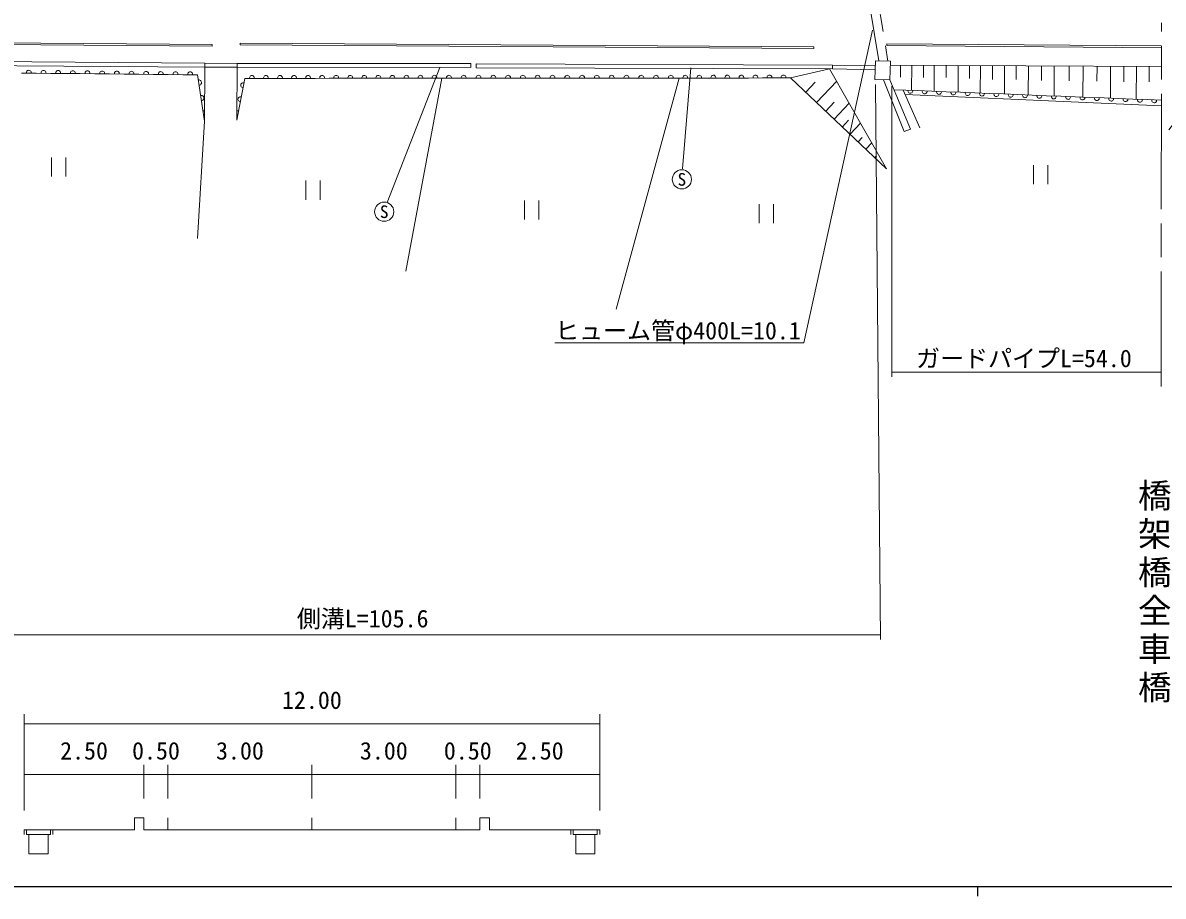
# Model space of a CAD drawing. Units: millimetres at full size, sheet at 1:1000, with parts at other scales. Extents: x 40000 to 680000, y 20000 to 380000.
# Drawn here: x 168478 to 287342, y 204000 to 295054 of the extents above; entities that cross this region are included whole.
import ezdxf
from ezdxf.enums import TextEntityAlignment as Align

# ---------------------------------------------------------------- set-up
doc = ezdxf.new("R2010")
doc.units = ezdxf.units.MM
doc.header["$LTSCALE"] = 1000
doc.linetypes.add('CHAIN', pattern=[18.5, 12, -1.5, 3.5, -1.5])
doc.linetypes.add('DASHED', pattern=[7.5, 6, -1.5])
for name, color, linetype, lineweight in [('M-BGD', 7, 'Continuous', 13), ('M-BGD-EXST', 7, 'Continuous', 13), ('M-BMK', 2, 'CHAIN', 13), ('M-STR-HTXT', 7, 'Continuous', 13), ('M-TTL-BAND', 7, 'Continuous', 25)]:
    doc.layers.add(name, color=color, linetype=linetype, lineweight=lineweight)
doc.styles.add('ＭＳ ゴシック', font='')
doc.styles.get('ＭＳ ゴシック').set_extended_font_data('MS Gothic')

msp = doc.modelspace()

# ---------------------------------------------------------------- linework, layer by layer
at = {"layer": 'M-BGD', "linetype": 'DASHED'}
for p, q in [((257698, 291085), (256220, 300053)), ((257158, 300063), (258648, 291063)), ((187460, 290424), (190823, 290441)), ((187468, 290843), (190826, 290826)), ((252862, 290648), (257328, 290607)), ((257317, 290153), (252868, 290271)), ((258191, 289113), (260356, 283709)), ((258863, 289098), (260993, 283969))]:
    msp.add_line(p, q, dxfattribs=at)
at = {"layer": 'M-BGD'}
for p, q in [((150847, 292899), (188213, 292611)), ((150848, 293079), (188215, 292791)), ((188215, 292791), (188213, 292611)), ((191140, 292935), (191139, 292755)), ((191139, 292755), (250936, 292376)), ((191140, 292935), (250938, 292556)), ((250938, 292556), (250936, 292376)), ((258550, 292877), (258548, 292697)), ((258548, 292697), (287158, 292460)), ((258550, 292877), (287158, 292640)), ((187460, 290424), (187468, 290843)), ((190785, 284903), (190826, 290826)), ((248497, 289312), (252577, 290271)), ((258517, 279832), (252577, 290271)), ((257339, 291094), (257293, 289134)), ((258909, 291057), (257339, 291094)), ((258863, 289098), (258909, 291057)), ((287157, 290488), (258899, 290633)), ((259945, 289389), (259952, 290628)), ((261113, 288006), (261127, 290622)), ((262344, 289354), (262351, 290616)), ((263464, 287914), (263478, 290610)), ((264726, 289336), (264732, 290603)), ((265971, 287816), (265986, 290597)), ((267160, 289250), (267167, 290591)), ((268271, 287727), (268285, 290585)), ((269541, 289145), (269549, 290579)), ((270797, 287628), (270812, 290572)), ((272010, 289145), (272017, 290566)), ((273276, 287531), (273292, 290559)), ((274652, 289041), (274660, 290552)), ((275965, 287426), (275981, 290546)), ((277538, 289006), (277546, 290537)), ((278980, 287308), (278997, 290530)), ((280441, 288954), (280449, 290523)), ((281847, 287197), (281864, 290515)), ((283240, 288884), (283248, 290508)), ((284537, 287091), (284555, 290501)), ((285882, 288902), (285890, 290495)), ((169867, 289799), (168338, 289815)), ((171396, 289784), (169867, 289799)), ((172925, 289768), (171396, 289784)), ((174454, 289753), (172925, 289768)), ((175983, 289737), (174454, 289753)), ((177512, 289722), (175983, 289737)), ((179041, 289706), (177512, 289722)), ((180570, 289691), (179041, 289706)), ((182099, 289675), (180570, 289691)), ((183628, 289660), (182099, 289675)), ((185157, 289645), (183628, 289660)), ((186686, 289629), (185157, 289645)), ((186934, 288018), (186686, 289629)), ((191625, 289254), (191345, 287803)), ((193089, 289256), (191625, 289254)), ((194553, 289258), (193089, 289256)), ((196017, 289260), (194553, 289258)), ((197481, 289262), (196017, 289260)), ((198945, 289264), (197481, 289262)), ((200409, 289266), (198945, 289264)), ((201873, 289269), (200409, 289266)), ((203337, 289271), (201873, 289269)), ((204801, 289273), (203337, 289271)), ((206265, 289275), (204801, 289273)), ((207729, 289277), (206265, 289275)), ((209193, 289279), (207729, 289277)), ((212142, 289283), (208404, 269158)), ((210657, 289281), (209193, 289279)), ((212121, 289283), (210657, 289281)), ((213663, 289283), (212121, 289283)), ((215205, 289283), (213663, 289283)), ((216747, 289282), (215205, 289283)), ((218290, 289282), (216747, 289282)), ((219832, 289282), (218290, 289282)), ((221374, 289281), (219832, 289282)), ((222916, 289281), (221374, 289281)), ((224458, 289281), (222916, 289281)), ((226000, 289280), (224458, 289281)), ((227542, 289280), (226000, 289280)), ((229085, 289279), (227542, 289280)), ((230627, 289279), (229085, 289279)), ((230317, 265184), (236875, 289278)), ((232169, 289279), (230627, 289279)), ((233711, 289278), (232169, 289279)), ((235253, 289278), (233711, 289278)), ((236795, 289278), (235253, 289278)), ((238258, 289282), (236795, 289278)), ((239721, 289286), (238258, 289282)), ((241183, 289291), (239721, 289286)), ((242646, 289295), (241183, 289291)), ((244109, 289299), (242646, 289295)), ((245572, 289304), (244109, 289299)), ((247035, 289308), (245572, 289304)), ((248497, 289312), (247035, 289308)), ((248497, 289312), (258517, 279832)), ((251078, 288852), (250089, 287806)), ((253315, 288974), (251208, 286747)), ((257293, 289134), (258863, 289098)), ((187182, 286406), (186934, 288018)), ((191345, 287803), (191065, 286353)), ((261732, 287982), (259287, 288077)), ((261966, 284121), (260236, 288040)), ((261732, 287982), (263227, 287924)), ((263227, 287924), (264723, 287865)), ((264723, 287865), (266218, 287807)), ((266218, 287807), (267714, 287748)), ((267714, 287748), (269209, 287690)), ((269209, 287690), (270705, 287632)), ((253046, 286778), (252163, 285844)), ((254618, 286684), (253039, 285015)), ((260446, 287564), (287154, 286407)), ((270705, 287632), (272200, 287573)), ((272200, 287573), (273696, 287515)), ((273696, 287515), (275191, 287456)), ((275191, 287456), (276686, 287398)), ((276686, 287398), (278182, 287340)), ((278182, 287340), (279677, 287281)), ((279677, 287281), (281173, 287223)), ((281173, 287223), (282668, 287164)), ((282668, 287164), (284164, 287106)), ((284164, 287106), (285659, 287048)), ((285659, 287048), (287155, 286989)), ((187430, 284795), (187182, 286406)), ((191065, 286353), (190785, 284903)), ((254551, 284887), (253901, 284200)), ((255802, 284604), (254702, 283442)), ((255959, 283093), (255540, 282649)), ((260356, 283709), (260993, 283969)), ((256984, 282526), (256363, 281870)), ((257455, 281192), (257277, 281005)), ((168610, 212928), (168610, 222978)), ((228610, 212928), (228610, 222978)), ((168610, 221978), (228610, 221978)), ((181110, 214178), (181110, 217697)), ((183610, 214178), (183610, 217697)), ((198610, 214178), (198610, 217697)), ((213610, 214178), (213610, 217697)), ((216110, 214178), (216110, 217697)), ((168610, 216697), (181110, 216697)), ((181110, 216697), (183610, 216697)), ((183610, 216697), (198610, 216697)), ((198610, 216697), (213610, 216697)), ((213610, 216697), (216110, 216697)), ((216110, 216697), (228610, 216697)), ((180110, 212178), (181110, 212178)), ((180110, 212178), (180110, 210928)), ((181110, 212178), (181110, 210928)), ((183610, 212178), (183610, 210928)), ((198610, 212178), (198610, 210928)), ((213610, 212178), (213610, 210928)), ((216110, 212178), (216110, 210928)), ((216110, 212178), (217110, 212178)), ((217110, 212178), (217110, 210928)), ((168610, 210928), (168610, 210428)), ((168610, 210928), (180110, 210928)), ((168860, 210928), (168860, 210428)), ((168860, 210428), (171360, 210428)), ((169110, 210428), (169110, 208428)), ((171110, 210428), (171110, 208428)), ((171360, 210928), (171360, 210428)), ((171610, 210928), (171610, 210428)), ((181110, 210928), (216110, 210928)), ((217110, 210928), (228610, 210928)), ((225610, 210928), (225610, 210428)), ((225860, 210928), (225860, 210428)), ((225860, 210428), (228360, 210428)), ((226110, 210428), (226110, 208428)), ((228110, 210428), (228110, 208428)), ((228360, 210928), (228360, 210428)), ((228610, 210928), (228610, 210428)), ((169110, 208428), (171110, 208428)), ((226110, 208428), (228110, 208428))]:
    msp.add_line(p, q, dxfattribs=at)
for points in [[(187468, 290843), (146863, 291157), (146862, 290757)], [(150320, 290652), (167867, 290579), (187460, 290424), (187430, 284795), (186680, 272575)], [(190823, 290441), (215189, 290392), (215189, 290820), (190826, 290826)]]:
    msp.add_lwpolyline(points, dxfattribs=at)
msp.add_lwpolyline([(215749, 290375), (252868, 290271), (252862, 290648), (215749, 290768)], close=True, dxfattribs=at)
for centre, radius, start, end in [((169103, 289849), 258, 350.11619, 188.7237), ((170632, 289833), 258, 350.11318, 188.72669), ((172161, 289818), 258, 350.11301, 188.72461), ((173690, 289802), 258, 350.11506, 188.72481), ((175219, 289787), 258, 350.11431, 188.72558), ((176748, 289771), 258, 350.11619, 188.7237), ((178277, 289756), 258, 350.11506, 188.72481), ((179806, 289740), 258, 350.11318, 188.72669), ((181335, 289725), 258, 350.11506, 188.72481), ((182864, 289710), 258, 350.11318, 188.72669), ((184393, 289694), 258, 350.11414, 188.72351), ((185922, 289679), 258, 350.11619, 188.7237), ((186837, 288827), 273, 273.08846, 104.41589), ((192357, 289305), 249, 348.33066, 191.83606), ((193821, 289308), 249, 348.32879, 191.83793), ((195285, 289310), 249, 348.33066, 191.83606), ((196749, 289312), 249, 348.32879, 191.83793), ((198213, 289314), 249, 348.33066, 191.83606), ((199677, 289316), 249, 348.32994, 191.83678), ((201141, 289318), 249, 348.33066, 191.83606), ((202605, 289320), 249, 348.32855, 191.83582), ((204069, 289322), 249, 348.32879, 191.83793), ((205533, 289325), 249, 348.33066, 191.83606), ((206997, 289327), 249, 348.32994, 191.83678), ((208461, 289329), 249, 348.33066, 191.83606), ((209925, 289331), 249, 348.32879, 191.83793), ((211389, 289333), 249, 348.33066, 191.83606), ((212892, 289323), 260, 351.16216, 188.81109), ((214434, 289323), 260, 351.16326, 188.80999), ((215976, 289322), 260, 351.16216, 188.81109), ((217519, 289322), 260, 351.16216, 188.81109), ((219061, 289322), 260, 351.16216, 188.81109), ((220603, 289321), 260, 351.16216, 188.81109), ((222145, 289321), 260, 351.16216, 188.81109), ((223687, 289321), 260, 351.16326, 188.80999), ((225229, 289320), 260, 351.16216, 188.81109), ((226771, 289320), 260, 351.16216, 188.81109), ((228313, 289320), 260, 351.16216, 188.81109), ((229856, 289319), 260, 351.16216, 188.81109), ((231398, 289319), 260, 351.16216, 188.81109), ((232940, 289318), 260, 351.16326, 188.80999), ((234482, 289318), 260, 351.16326, 188.80999), ((236024, 289318), 260, 351.16216, 188.81109), ((237526, 289331), 249, 348.36752, 191.97325), ((238989, 289335), 249, 348.37078, 191.97233), ((240452, 289339), 249, 348.36939, 191.97138), ((241915, 289344), 249, 348.36939, 191.97138), ((243378, 289348), 249, 348.37054, 191.97023), ((244840, 289353), 249, 348.36752, 191.97325), ((246303, 289357), 249, 348.36752, 191.97325), ((247766, 289361), 249, 348.3694, 191.97138), ((191437, 288538), 251, 67.81863, 270.33753), ((260982, 287965), 254, 167.24721, 8.28156), ((262478, 287906), 254, 167.24721, 8.28156), ((263973, 287848), 254, 167.24835, 8.28051), ((265469, 287790), 254, 167.2463, 8.28026), ((266964, 287731), 254, 167.2463, 8.28026), ((268460, 287673), 254, 167.2463, 8.28026), ((269955, 287615), 254, 167.24714, 8.28163), ((187085, 287216), 273, 273.08846, 104.41589), ((191157, 287088), 251, 67.8183, 270.33601), ((271451, 287556), 254, 167.24721, 8.28156), ((272946, 287498), 254, 167.24835, 8.28051), ((274441, 287439), 254, 167.24835, 8.28051), ((275937, 287381), 254, 167.24835, 8.28051), ((277432, 287323), 254, 167.24835, 8.28051), ((278928, 287264), 254, 167.24835, 8.28051), ((280423, 287206), 254, 167.24721, 8.28156), ((281919, 287147), 254, 167.24517, 8.2813), ((283414, 287089), 254, 167.2463, 8.28026), ((284910, 287031), 254, 167.2463, 8.28026), ((286405, 286972), 254, 167.2463, 8.28026), ((187333, 285605), 273, 67.82948, 104.41516), ((187333, 285605), 273, 273.09818, 291.55246), ((190877, 285637), 251, 249.37481, 270.33215), ((190877, 285637), 251, 67.82146, 109.82857)]:
    msp.add_arc(centre, radius, start, end, dxfattribs=at)
at = {"layer": 'M-BGD-EXST'}
for p, q in [((211929, 290395), (206462, 276306)), ((238092, 290367), (237241, 279824)), ((171458, 281024), (171458, 279024)), ((172958, 281024), (172958, 279024)), ((273818, 280222), (273818, 278222)), ((275318, 280222), (275318, 278222)), ((197972, 278611), (197972, 276611)), ((199472, 278611), (199472, 276611)), ((220756, 276539), (220756, 274539)), ((222256, 276539), (222256, 274539)), ((245223, 276151), (245223, 274151)), ((246723, 276151), (246723, 274151))]:
    msp.add_line(p, q, dxfattribs=at)
for centre in [(237172, 278731), (206148, 275359)]:
    msp.add_circle(centre, 1000, dxfattribs=at)
at = {"layer": 'M-BMK'}
for p, q in [((298236, 297405), (287258, 283004)), ((287135, 257135), (287160, 295053))]:
    msp.add_line(p, q, dxfattribs=at)
at = {"layer": 'M-STR-HTXT'}
for p, q in [((257891, 230748), (257348, 288631)), ((259043, 288453), (259043, 258149)), ((259043, 258649), (287136, 258649)), ((148211, 231248), (257886, 231248))]:
    msp.add_line(p, q, dxfattribs=at)
msp.add_lwpolyline([(223934, 261696), (249898, 261696), (257038, 294275)], dxfattribs=at)
at = {"layer": 'M-TTL-BAND'}
for p, q in [((40000, 205000), (579000, 205000)), ((268000, 205000), (268000, 204000))]:
    msp.add_line(p, q, dxfattribs=at)

# ---------------------------------------------------------------- texts
at = {"layer": 'M-BGD', "style": 'ＭＳ ゴシック'}
for s, p in [('12.00', (198610, 222978)), ('2.50', (174860, 217697)), ('0.50', (182360, 217697)), ('3.00', (191110, 217697)), ('3.00', (206110, 217697)), ('0.50', (214860, 217697)), ('2.50', (222360, 217697))]:
    msp.add_text(s, height=1833, dxfattribs=at).set_placement(p, align=Align.BOTTOM_CENTER)
at = {"layer": 'M-BGD-EXST', "style": 'ＭＳ ゴシック'}
for p in [(237172, 278731), (206148, 275359)]:
    msp.add_text('S', height=1320, dxfattribs=at).set_placement(p, align=Align.MIDDLE_CENTER)
at = {"layer": 'M-STR-HTXT', "style": 'ＭＳ ゴシック'}
for s, p in [('ヒューム管φ400L=10.1', (236764, 262962)), ('ガードパイプL=54.0', (272826, 260068)), ('側溝L=105.6', (203903, 232943))]:
    msp.add_text(s, height=1833, dxfattribs=at).set_placement(p, align=Align.MIDDLE_CENTER)
for s, p in [('橋名\u3000\u3000\u3000鍛冶屋橋', (284715, 247051)), ('架設年月\u3000S62', (284715, 243051)), ('橋長\u3000\u3000\u3000L=17.7', (284715, 239051)), ('全幅\u3000\u3000\u3000W1=12.7', (284715, 235051)), ('車道\u3000\u3000\u3000W2=7.6', (284715, 231051)), ('橋種\u3000\u3000\u3000PC', (284715, 227051))]:
    msp.add_text(s, height=2566, dxfattribs=at).set_placement(p, align=Align.TOP_LEFT)

doc.saveas('drawing.dxf')
